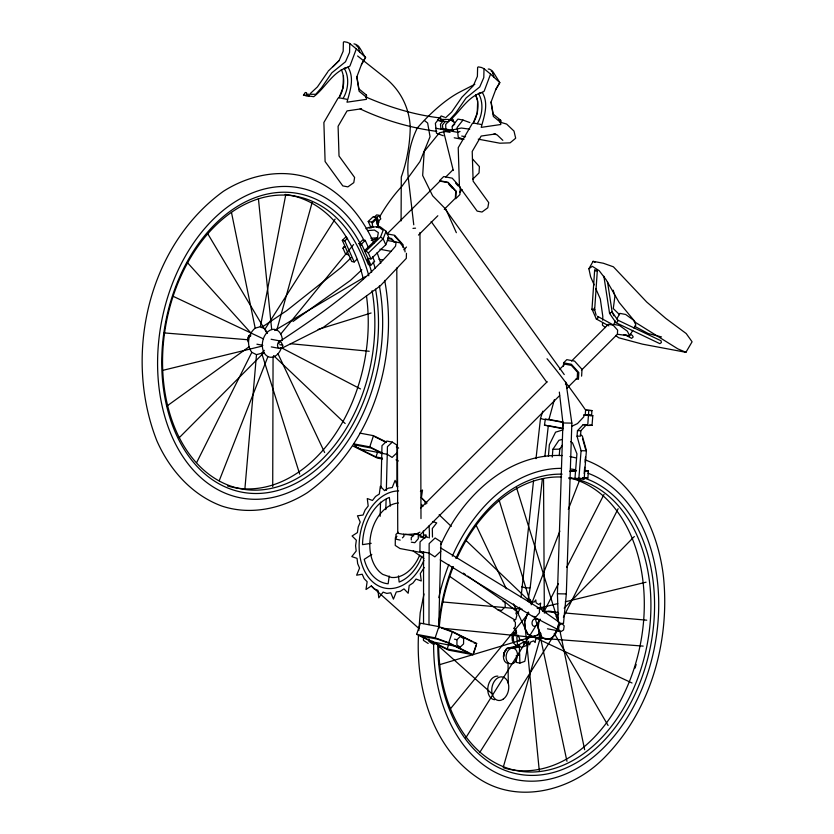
<?xml version="1.0" encoding="UTF-8"?>
<svg xmlns="http://www.w3.org/2000/svg" width="834" height="834" viewBox="0 0 834 834"><rect width="100%" height="100%" fill="white"/><g stroke="black" fill="none" stroke-linecap="round" stroke-linejoin="round"><path stroke-width="1.25" d="M396.942 486.681L397.057 445.179L392.303 442.093L386.851 441.071L381.993 445.637L380.929 488.036M423.536 623.603L423.557 552.025M428.989 624.624L429.145 543.622L435.119 537.993L440.967 541.787L438.747 627.105M272.718 486.67L273.062 357.025M401.081 220.937L401.29 177.006A80.752 40.949 -80.2 0 0 410.234 126.695A92.011 77.698 -29 0 0 384.954 77.687L357.609 55.982M607.517 281.84L612.135 311.947L617.671 320.079L617.66 321.663L615.93 322.685L609.571 313.365L603.889 276.231M422.848 553.244L419.919 551.347L420.055 541.912L426.038 536.283L427.988 537.555M423.463 637.822L423.432 640.376L428.186 643.473M428.916 638.844L428.884 641.398L433.638 644.494L435.254 642.972M456.98 639.668L456.907 644.974L460.201 647.111L463.558 643.942L463.631 638.635L460.347 636.498L456.98 639.668L454.457 639.188M347.038 99.34L343.014 98.537A23.362 16.378 -79.4 0 0 344.192 68.294L348.049 67.189C354.752 78.511 349.999 90.927 346.986 102.196L366.376 99.361L366.47 95.107L358.933 88.904L356.921 76.718M481.26 124.516L477.246 123.713A23.362 16.378 -79.4 0 0 478.424 93.481L482.271 92.365C488.974 103.687 484.22 116.103 481.208 127.373L500.598 124.537L500.629 123.859M500.598 124.537L500.692 120.284L493.155 114.081L491.143 101.894M332.964 66.73L339.115 60.559L343.17 51.208L343.389 42.305L344.004 41.7L347.205 42.305L349.79 43.504L349.571 52.406L345.505 61.758L331.859 72.798L321.59 87.695L315.7 94.305L306.589 94.252L306.005 95.66L303.472 95.191L305.265 92.491L306.537 92.73L306.589 94.252M445.627 117.709L451.663 112.09L461.921 97.192L473.337 85.735L477.392 76.384L477.611 67.481L478.236 66.876L481.437 67.481L484.012 68.68L483.793 77.583L479.738 86.934L466.081 97.974L455.812 112.871L449.922 119.481L440.811 119.429L440.227 120.836L437.694 120.367L439.487 117.667L440.759 117.907L440.811 119.429M366.47 95.107L366.418 97.255L359.12 91.24L356.775 77.051L361.789 63.676L365.573 57.442C361.935 53.439 360.142 44.692 353.981 43.858M380.148 516.329L380.533 502.183M385.808 509.637L386.1 499.347M386.34 490.34L387.445 446.659L392.303 442.093M406.45 253.296L406.304 258.373L380.241 285.916L323.456 327.241L282.392 347.945L280.422 347.569M558.363 622.362L557.425 593.777L562.94 422.963L559.343 392.095M562.94 623.478L563.503 623.405L566.328 593.933L571.843 423.119L566.328 384.922M343.472 75.571L342.993 87.82L339.021 97.786A23.362 16.378 -79.4 0 0 341.304 69.566M477.694 100.747L477.225 112.997L473.264 123.015L477.246 123.713M602.555 322.706L602.45 325.229L605.494 327.585M602.659 320.183L602.805 316.399L600.313 298.968L595.716 288.46M402.989 247.344L403.135 244.748L394.638 235.292L386.966 233.854M563.419 366.22L563.607 362.832L566.797 359.652L574.595 361.112L582.007 369.358L581.611 376.144M581.465 370.14L617.389 334.267L617.629 330.149L613.136 325.145L608.403 324.259L571.551 361.049M521.062 597.081L533.541 480.676M591.984 309.112L594.642 270.133L596.769 270.08L597.311 270.821L594.663 309.612L592.505 310.154L591.984 309.112L596.331 319.005L608.851 325.875M418.459 635.623C415.947 688.436 432.335 748.067 478.726 778.497C518.018 804.581 570.79 790.778 602.628 759.378C650.093 712.507 670.088 642.649 663.51 577.149C658.151 529.017 633.069 477.59 585.176 459.878M418.845 630.546L420.211 612.771L424.006 593.923M548.407 456.396L549.335 444.762L555.569 432.179L563.013 429.875M552.254 457.084L552.879 449.307L558.916 440.289L562.429 439.393M559.249 455.604L559.76 449.13L562.439 445.116M570.633 441.603L572.51 442.833L576.93 453.821L574.96 478.435L578.806 479.164L581.089 450.714L577.034 436.203L577.472 430.74L583.185 424.631L585.478 424.569M586.625 424.537L580.923 430.646L580.474 436.119L577.034 436.203M547.031 358.735A83.713 6.953 55.1 0 1 585.614 410.088L591.952 410.589L591.556 415.541L583.967 414.925L583.81 416.802L577.493 423.568L572.114 426.143M585.218 415.04L585.614 410.088L591.952 410.589M588.272 414.811L592.807 415.655L592.025 425.371L587.72 425.486L588.762 410.672M584.165 473.566L584.676 467.238M585.082 462.182L585.489 457.126M578.806 479.164L584.134 479.018L586.417 450.579L582.361 436.067L580.308 434.566M582.81 478.226L587.855 478.101L588.429 470.96L585.312 470.376M244.862 489.287L256.497 354.659L251.816 352.344C246.197 345.015 248.115 333.84 255.183 328.137L260.385 326.709L265.066 329.023L267.391 333.371M536.001 458.669L540.484 418.532L542.84 411.183M527.807 601.262L530.236 587.386L542.392 478.622M544.852 456.615L548.324 425.538M248.417 337.885L248.647 336.081L250.763 334.674M278.921 343.608L279.15 341.804C321.09 314.199 362.988 284.78 395.545 246.134L396.108 242.089M282.392 347.945L282.736 345.245L281.121 342.18L279.15 341.804M389.217 576.044L388.144 583.779A44.494 31.192 -79.4 0 1 364.229 559.353L371.808 554.412M432.481 537.075L432.325 528.495L436.724 522.908L432.523 521.5M544.466 425.236L545.321 419.075L563.367 422.463L562.523 428.624L544.466 425.236L546.645 425.423M425.809 504.163L424.37 500.827L421.389 497.783L422.515 490.017L420.409 491.424M557.936 626.094L557.466 629.17L559.656 631.515M565.473 384.37L565.827 382.16M260.385 326.709L285.77 194.656M528.714 641.242L524.805 661.362L519.916 663.082L516.277 662.394L516.163 658.933M554.412 399.559L549.043 419.064L548.126 419.648L543.841 419.377L540.484 418.532M276.815 330.024L312.229 202.151M503.236 767.343L541.183 634.726M512.712 648.539L519.363 646.913L515.735 646.235L506.853 648.404L504.038 653.168L504.143 656.202M382.274 458.127L375.988 456.949L356.024 447.087L356.775 444.845M353.71 443.855L369.764 446.868L373.496 435.671L386.059 441.874M375.988 456.949L377.854 451.35M416.646 634.351L420.388 623.154L438.903 626.626L452.476 631.557L476.652 643.504L472.909 654.7L448.598 650.145L416.646 634.351L435.16 637.822L448.734 642.753L472.909 654.7M435.16 637.822L438.903 626.626M448.734 642.753L452.476 631.557M447.18 648.988L468.562 653.001L448.598 643.139L437.735 639.188L420.993 636.05L447.18 648.988L448.682 644.515M473.618 653.293L476.141 645.766M349.79 43.504L356.337 48.935L349.936 65.99L348.091 67.314M484.012 68.68L490.559 74.111L484.168 91.167L482.313 92.491M359.266 47.371L358.255 47.455M488.213 69.034C489.881 68.252 495.365 73.329 492.487 72.631M528.381 612.041L524.628 621.705L524.982 628.805L527.891 634.247L532.572 636.561L537.774 635.133L539.598 633.267M531.195 604.796L559.843 531.112M568.298 509.376L579.567 480.384M367.481 230.58L374.497 230.069L378.334 232.613L377.302 238.399L364.51 250.69L366.043 250.971L380.502 237.085L383.129 230.372L378.125 226.587L368.169 227.557L365.959 228.745M386.079 231.258L383.14 238.795L368.357 253.004L370.994 258.947L385.777 244.748L388.717 237.21L386.079 231.258L380.356 226.921L376.551 227.296M219.238 480.686L267.943 356.566M529.1 602.169L530.184 599.438L531.206 601.846L534.125 602.106L535.782 599.938L536.085 602.794L538.639 604.462L540.661 603.107L540.224 606.078L542.1 608.935L544.237 608.57L543.111 611.291M424.235 567.506L420.326 573.511L421.253 580.964L416.041 579.057L412.955 583.039L409.202 585.489L408.18 593.266L403.99 588.887L400.247 591.337L396.286 591.952L393.429 599.114L390.771 592.797L386.809 593.412L383.108 592.119L378.782 597.811L377.969 590.316L374.278 589.013L371.286 585.968L366.001 589.502L367.137 581.725L364.156 578.681L362.237 574.24L356.629 575.189L359.569 568.079L357.661 563.648L357.046 558.363L351.792 556.601L356.191 551.013L355.576 545.728L356.347 540.234L352.084 535.991L357.4 532.592L358.172 527.098L360.215 522.053L357.463 515.819L363.061 515.037L365.104 509.991L368.19 505.998L367.273 498.544L372.485 500.463L375.571 496.47L379.314 494.02L380.346 486.243L384.526 490.621L388.279 488.171L392.241 487.556L395.087 480.394L397.745 486.712M440.925 544.529C461.932 497.2 507.374 452.862 562.366 455.552M196.688 462.505L251.816 352.344M554.068 635.706L556.393 631.088M563.388 617.233L618.13 508.719M544.143 611.447L558.384 583.623M566.682 567.391L604.045 494.353M516.173 631.098L513.212 636.863L513.796 643.337L515.693 645.036L519.321 645.724L519.916 663.082M518.029 635.237L516.84 637.541L517.424 644.025L521.219 647.413L526.004 645.745L527.776 642.284M348.716 254.777L345.641 254.193L343.003 248.24L343.764 246.791L345.307 247.083M594.183 284.957L590.608 276.773L588.898 268.746L593.11 261.323L603.378 263.252L613.397 266.807L646.725 302.044L665.793 318.4L686.205 333.548L692.095 341.784L685.923 352.302L642.524 344.161L618.682 337.77L615.638 335.414M615.565 321.069L613.699 324.363L619.401 325.437L627.366 331.192L629.628 335.883L617.389 334.267M616.816 318.88L619.933 313.386L625.636 314.46L633.6 320.214L635.862 324.906L633.986 328.2M632.745 330.389L629.628 335.883L623.926 334.809M338.051 98.151L323.884 122.483L325.104 161.546L342.805 185.909L347.893 186.868L353.793 182.636L354.606 177.465L339.021 156L338.093 126.288L347.048 110.901L361.591 108.774M472.388 123.359L458.231 147.681L459.44 186.753L477.142 211.106L482 212.024L487.796 207.77L488.724 202.62L473.128 181.155L472.211 151.444L481.166 136.057L495.709 133.93M504.038 653.168L506.853 648.404M610.081 312.51L609.571 313.365L612.135 311.947M361.445 64.666L365.573 57.442L356.337 48.935M495.667 89.843L499.806 82.629L493.499 72.548M465.674 738.027L540.078 619.099M479.758 752.414L557.498 629.67A14.126 9.904 -79.4 0 1 543.612 638.26A14.126 9.904 -79.4 0 1 539.827 619.568M265.066 329.023L335.122 219.081M327.699 72.016L317.431 86.913L310.54 93.335M541.005 633.465L539.827 634.987L540.171 637.833L538.191 637.103L535.574 639.563L535.188 642.534L533.583 640.866L530.643 642.034L529.559 644.765L528.537 642.357L525.618 642.097L523.961 644.265L523.648 641.409L521.104 639.751L519.082 641.096L519.519 638.125L517.643 635.268L515.506 635.633L516.621 632.912L515.662 629.201L513.661 628.534L515.339 626.397L515.391 622.289L513.765 620.663L515.798 619.37L516.871 615.346L515.819 612.969L517.956 612.667L519.916 609.216L519.686 607.319M443.375 120.596L440.467 124.266L440.988 129.218L442.823 128.519L453.289 130.49M445.21 121.514L442.447 125.006L442.823 128.519M469.865 122.588L462.995 120.054L457.178 127.404L458.241 137.308L463.965 139.424M280.745 334.038L353.553 244.57M450.11 709.202L528.787 613.042M256.497 354.659L261.709 353.23L264.305 350.353M528.652 612.917L526.921 614.835L524.628 621.705L539.264 770.564M540.369 632.255L537.774 635.133L439.341 664.761M453.05 125.861L454.791 123.995M555.997 616.524L558.728 613.73M564.201 608.142L634.34 536.502M398.172 532.238L395.921 534.5L396.171 539.191L400.174 540.109M402.426 537.847L403.927 536.325L403.802 533.979M179.237 437.683L264.013 352.553M387.414 233.583L439.935 181.134L448.046 182.656L455.75 191.226L455.343 198.273L444.282 209.313M445.752 177.006L452.841 169.938M459.565 192.373L462.224 189.725M472.847 179.112L479.039 172.93L479.404 166.612L472.503 158.929M403.729 249.793L406.492 247.041M418.48 235.073L437.829 215.756M420.617 508.125L547.208 381.722M559.624 369.326L564.806 364.156L571.353 365.386L577.566 372.298L577.232 377.99L566.87 388.331M419.283 535.689L559.635 395.556M351.083 257.737L340.96 267.61L286.656 310.675L261.313 327.616M328.158 71.171L339.115 60.559M356.973 259.291L354.189 261.97L351.698 261.501L342.326 240.359L346.037 236.793M342.326 240.359L344.817 240.828L347.59 238.149M372.788 226.733L370.369 226.285L368.232 221.469L373.288 216.621L376.905 217.299L379.043 222.115L378.063 223.053L378.532 227.818M374.112 217.351L376.687 214.88L379.209 215.349L380.784 218.915L378.209 221.385M343.003 248.24L344.849 246.468M368.232 221.469L371.86 222.146L376.905 217.299M379.209 215.349L376.634 217.82L377.687 220.197M372.715 227.421L372.287 223.116L376.363 219.206L376.832 223.971L379.804 227.348M372.527 256.841L374.612 261.532L370.901 265.097L368.409 264.628L359.037 243.497L362.748 239.931L365.24 240.4L368.357 247.448M359.037 243.497L361.529 243.955L365.24 240.4M396.942 452.841L392.084 457.418L387.341 454.332L381.889 453.3M396.963 536.262L395.347 537.784L395.243 545.446L399.997 548.543L423.338 552.921M440.842 551.222L434.858 556.851L429.01 553.057L419.919 551.347M361.841 269.799L350.53 280.349L292.953 321.517M348.049 67.189C332.62 71.568 325.75 87.507 313.751 96.681L306.005 95.66M482.271 92.365C466.842 96.744 459.972 112.684 447.983 121.858L440.227 120.836M167.165 405.877L248.907 346.913M588.898 268.746L592.307 266.307L599.166 270.675L606.078 279.682L619.193 302.513L635.685 322.56L677.834 348.862L685.923 352.302M596.331 319.005L598.186 317.764L597.478 316.284L613.219 324.926M522.595 586.26L521.667 586.844L525.034 587.699L529.319 587.97L530.236 587.386M558.092 625.073L560.917 623.321M274.636 330.514L365.636 276.481M512.868 648.091L524.649 641.471M586 450.808L581.089 450.714M512.774 647.841L515.735 646.235L515.693 645.036M474.848 84.286L460.232 91.803A92.011 32.724 -53.2 0 0 417.281 128.019A80.752 70.275 -80.9 0 0 408.337 178.33L413.758 224.794M419.95 532.165L416.666 533.802L405.022 534.625L397.755 533.26L396.796 267.954M460.014 131.48L457.71 132.356L435.901 128.269M516.058 632.13L513.952 632.86L511.993 636.665L512.389 640.939L513.64 642.055M371.266 240.4L376.978 238.503M318.14 329.44L371.099 313M516.09 655.868L519.634 654.992M163.61 370.15L262.324 346.058M537.555 608.507L557.737 603.618M565.306 601.783L646.048 582.195M571.843 423.119L562.94 422.963M566.328 593.933L557.425 593.777M371.193 543.32L362.529 544.654A44.494 31.192 -79.4 0 1 389.353 497.439L390.354 506.102M423.516 535.23L425.997 534.855A44.494 31.192 -79.4 0 1 425.903 537.377M368.941 228.047L371.474 227.797M370.89 238.263L377.906 237.753M412.976 228.37L415.561 228.182M558.968 623.582L563.503 623.405M588.366 415.634L591.556 415.541M592.807 415.655L583.967 414.925M577.472 430.74L580.923 430.646M552.879 449.307L559.76 449.13M570.175 470.772L576.482 470.605M569.507 471.46L575.814 471.293M584.644 471.064L588.429 470.96M568.934 478.601L580.693 478.289M597.311 270.821L595.184 270.873L594.642 270.133M544.018 638.469L643.16 646.11M164.142 332.912L248.553 339.803M547.761 611.468L558.05 612.375M564.472 612.938L646.757 620.194M442.427 601.929L522.053 609.143M542.611 610.999L552.879 611.927M290.315 343.681L369.222 351.26M441.384 628.127L549.137 638.927M303.472 95.191L309.414 95.868M437.694 120.367L443.636 121.045M469.719 129.176L461.338 128.029L439.435 132.794L424.214 151.454L422.661 175.474L432.617 195.771L445.961 209.397L456.354 232.696M424.902 538.284L418.23 534.208L414.707 533.708L411.245 537.701L411.277 539.952M411.318 542.194L414.842 542.694L418.303 538.701L418.23 534.208M537.044 607.965L539.4 608.299L559.75 622.602L557.112 629.128L532.478 616.295L440.216 559.875M532.478 616.295L536.012 616.795L539.462 612.792L539.4 608.299L440.467 547.802M356.108 45.807L357.942 46.151L359.798 52.135M491.247 71.161L492.164 71.328L494.02 77.312M498.701 119.908L500.692 120.284L500.64 122.431L493.342 116.426L490.997 102.228L496.011 88.852L499.806 82.629L490.559 74.111M462.995 120.054L457.908 119.095L452.091 126.455L452.622 131.397M339.021 97.786L343.014 98.537M439.925 117.917C414.039 114.811 389.29 107.242 365.584 96.869M450.047 132.345L443.5 131.115L453.289 170.501M436.766 131.376C410.161 127.8 384.37 120.325 360.163 108.9M461.744 136.057L465.56 136.776M478.257 139.153L499.847 143.208L510.095 142.843L515.683 138.225L513.994 131.084L506.655 124.089L499.66 122.014M454.207 137.798L462.682 139.393M387.622 237.742L391.459 238.461L394.857 242.246M387.935 238.545L391.417 239.191L393.982 242.048M387.268 240.432L400.08 242.84L404.688 248.813L405.063 251.951M379.939 249.251L391.01 251.326M379.011 259.291L382.702 259.989M367.919 258.373L370.994 258.947M563.607 362.832L571.415 364.291L578.817 372.537L578.431 379.314L576.2 378.897M271.113 339.261L280.704 341.064A3.743 2.627 -79.4 0 0 277.524 345.495A3.743 2.627 -79.4 0 0 281.058 348.091M248.647 336.081L250.617 336.456M279.786 344.692L282.736 345.245M256.903 344.202L262.887 345.318M271.279 346.892L279.682 348.466M589.763 424.944L592.025 425.371M583.185 424.631L587.72 425.486M548.584 419.356L563.023 422.067M548.939 425.747L563.388 428.447M359.923 433.127L373.496 435.671M584.738 477.517L587.855 478.101M581.84 478.257L584.134 479.018M382.879 453.321L360.142 449.057L357.671 447.451M382.525 459.054L377.406 458.095L353.23 446.148M405.115 534.135L413.727 535.751M419.867 536.898L424.777 537.826M540.036 619.818L535.199 618.911A3.743 2.627 -79.4 0 0 532.019 623.352A3.743 2.627 -79.4 0 0 535.553 625.938M547.469 628.815L559.77 631.119A3.743 2.627 -79.4 0 1 557.665 627.189M474.087 643.024L476.652 643.504M460.201 647.111L433.67 642.128L432.022 641.065M569.924 456.573L576.284 457.949M503.006 601.554L505.008 602.012L518.706 613.188M449.505 576.231L497.502 609.571L501.515 610.488L505.268 606.704L505.008 602.012L467.676 576.086M661.498 336.946L648.341 333.569L634.538 326.24M493.968 133.94L497.095 134.868L502.839 140.341M441.478 627.992L452.341 631.943L472.305 641.805M450.86 118.605L453.143 119.46L453.415 121.931M444.626 117.229L441.186 115.957L435.379 123.317L436.432 133.211L443.302 135.754M632.026 682.994L527.891 634.247L513.494 603.941M172.753 296.122L263.325 338.833M617.671 320.079L661.07 340.793L661.393 342.545L659.861 343.66L615.93 322.685M396.327 446.951L398.61 448.077M374.925 436.818L386.309 442.447M369.764 446.868L382.316 453.071M396.014 459.836L398.298 460.962M382.566 453.644L371.182 448.014L354.429 444.876L356.024 447.087M454.624 122.202L450.016 119.804L445.669 124.485L445.856 129.197M360.497 388.936L281.423 347.768A14.126 9.904 -79.4 0 1 265.118 354.242A14.126 9.904 -79.4 0 1 268.298 331.348A14.126 9.904 -79.4 0 1 282.434 340.533M593.11 261.323L595.038 262.356M630.087 334.173L632.339 335.404L633.214 336.967L631.619 338.354L624.791 334.611M497.502 609.571L514.787 619.87M380.502 237.085L383.14 238.795L385.777 244.748M463.412 573.125L465.549 574.605M413.237 551.045L423.901 558.457M424.454 120.503L427.644 123.036L430.052 136.713L419.961 161.567L401.978 186.232A56.545 18.525 -56.6 0 0 379.647 216.85M366.043 250.971L368.357 253.004M371.286 585.968L418.689 628.294M438.038 645.568L492.206 693.94M273.573 355.586L345.172 423.526M421.389 497.783L426.987 503.142M439.143 514.766L451.288 526.379M466.237 540.682L529.778 601.45M619.558 314.689L613.271 308.549L614.96 296.08L613.157 290.19M187.264 262.449L250.846 332.933M455.593 183.094L458.179 185.982M448.869 184.345L452.32 188.182M394.597 236.022L400.581 242.684M444.845 208.583L564.253 374.56M431.157 221.521L546.76 382.212M207.676 233.624L266.755 332.797M554.266 633.381L608.069 725.476M373.872 243.101C361.247 214.401 339.031 189.037 309.101 177.986C280.266 168.322 248.595 175.265 223.439 191.278C147.816 245.967 123.286 355.753 156.896 440.873C169.521 469.573 191.737 494.937 221.667 505.998C250.502 515.652 282.173 508.709 307.329 492.696C372.694 446.075 399.069 357.411 384.683 280.412M611.76 311.478L613.949 315.815M594.142 308.57L594.663 309.612M475.839 524.669L506.29 588.783M277.993 353.804L324.634 452.539M375.925 218.237L378.063 223.053M371.86 222.146L372.287 223.116M361.529 243.955L370.901 265.097M344.817 240.828L354.189 261.97M476.006 95.868L477.277 99.527M377.114 252.598L380.763 263.294M261.709 353.23L299.698 474.139M516.548 487.723L558.113 621.194M499.243 500.504L530.632 603.451M534.792 617.087L540.088 634.455M582.705 439.038L585.666 449.63M594.235 308.194L596.143 315.179M538.399 627.96L566.964 761.275M556.81 615.94L557.873 621.038M559.989 631.234L584.644 749.735M231.466 212.409L255.183 328.137M398.454 575.877L399.173 582.069A44.494 31.192 -79.4 0 0 421.91 556.236M258.415 198.596L271.696 329.576M508.031 662.603L508.302 683.432M543.539 478.507L544.341 613.115M419.961 232.498L420.993 518.612M508 663.405A7.996 5.598 -79.4 0 1 503.778 653.627A7.996 5.598 -79.4 0 1 512.055 648.247M494.625 699.736A11.926 8.361 -79.4 0 1 487.911 687.185A11.926 8.361 -79.4 0 1 497.898 676.134M423.318 530.945A37.645 26.396 -79.4 0 1 423.422 538.389M419.658 555.163A37.645 26.396 -79.4 0 1 391.49 577.451L382.785 574.397A37.645 26.396 -79.4 0 1 371.026 533.802A37.645 26.396 -79.4 0 1 398.36 502.965M421.608 504.403A49.269 34.538 -79.4 0 1 422.848 506.415M428.978 525.983A49.269 34.538 -79.4 0 1 429.249 537.972M423.891 560.427A49.269 34.538 -79.4 0 1 379.939 586.563A49.269 34.538 -79.4 0 1 360.413 532.874A49.269 34.538 -79.4 0 1 398.61 490.913M475.526 94.742A23.362 16.378 -79.4 0 1 473.243 122.963M545.186 612.656A14.126 9.904 -79.4 0 1 558.405 621.226M587.845 473.17A157.782 110.62 -79.4 0 1 655.044 644.401A157.782 110.62 -79.4 0 1 531.175 781.187A157.782 110.62 -79.4 0 1 433.638 643.441M438.82 597.655A157.782 110.62 -79.4 0 1 448.859 564.493M452.309 556.215A157.782 110.62 -79.4 0 1 561.407 468.364M570.414 468.948A157.782 110.62 -79.4 0 1 575.502 469.74M582.851 477.59A151.955 106.533 -79.4 0 1 651.698 639.824A151.955 106.533 -79.4 0 1 533.604 775.391A151.955 106.533 -79.4 0 1 437.787 644.119M438.559 626.522A151.955 106.533 -79.4 0 1 452.455 566.713M455.896 558.467A151.955 106.533 -79.4 0 1 562.095 474.16M570.373 477.913A148.827 104.344 -79.4 0 1 649.571 628.857A148.827 104.344 -79.4 0 1 536.637 771.825A148.827 104.344 -79.4 0 1 438.601 644.724M439.195 628.065A148.827 104.344 -79.4 0 1 453.383 566.578M456.855 558.415A148.827 104.344 -79.4 0 1 561.574 477.027M568.871 477.684A148.827 104.344 -79.4 0 1 639.178 649.915A148.827 104.344 -79.4 0 1 503.642 767.853M636.144 664.51A151.955 106.533 -79.4 0 1 635.039 668.107M372.089 290.722A148.827 104.344 -79.4 0 1 241.61 488.953A148.827 104.344 -79.4 0 1 190.621 257.602A148.827 104.344 -79.4 0 1 368.795 275.773M375.55 289.179A151.955 106.533 -79.4 0 1 251.024 493.342A151.955 106.533 -79.4 0 1 179.915 276.377A151.955 106.533 -79.4 0 1 361.237 245.509M367.304 259.176A151.955 106.533 -79.4 0 1 371.651 272.259M285.103 194.395A148.827 104.344 -79.4 0 1 363.426 279.463M366.47 295.882A148.827 104.344 -79.4 0 1 227.567 485.951M379.366 285.843A157.782 110.62 -79.4 0 1 251.295 499.18A157.782 110.62 -79.4 0 1 175.87 275.157A157.782 110.62 -79.4 0 1 364.135 240.619M373.215 262.043A157.782 110.62 -79.4 0 1 375.185 268.287M248.49 342.242A3.743 2.627 -79.4 0 1 247.844 337.958A3.743 2.627 -79.4 0 1 250.763 335.445M559.416 624.093A3.743 2.627 -79.4 0 1 560.802 623.717M456.167 191.299L455.739 198.721L459.878 194.593L460.305 187.17L452.205 178.163L443.678 176.558L439.539 180.686L448.067 182.292L456.167 191.299M559.187 625.271L558.561 629.368L560.74 631.724L563.565 629.972L564.191 625.875L562.001 623.53L559.187 625.271M513.619 663.103A7.996 5.598 -79.4 0 0 515.527 649.405A7.996 5.598 -79.4 0 0 506.186 655.503A7.996 5.598 -79.4 0 0 513.619 663.103M503.017 699.278A11.926 8.361 -79.4 0 0 505.852 678.834A11.926 8.361 -79.4 0 0 491.904 687.935A11.926 8.361 -79.4 0 0 503.017 699.278"/></g></svg>
